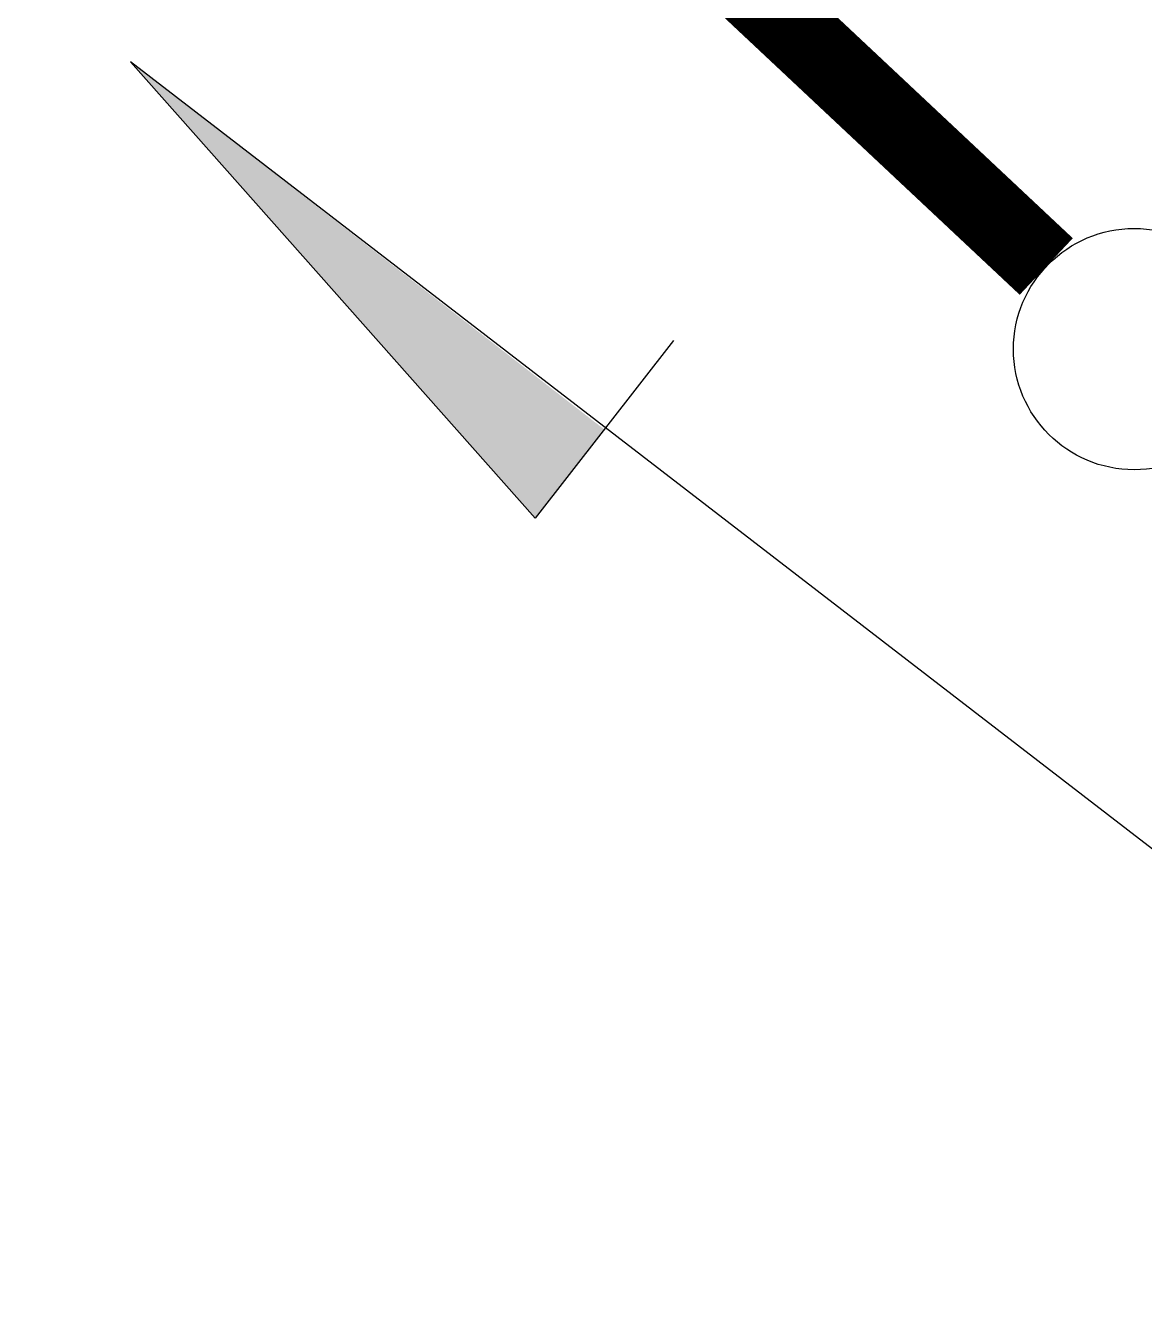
# Model space of a CAD drawing. Extents: x 587451 to 600081, y 7506605 to 7515945.
# Drawn here: x 594248.1 to 594392.2, y 7510656.6 to 7510820.7 of the extents above; entities that cross this region are included whole.
import ezdxf

# ---------------------------------------------------------------- set-up
doc = ezdxf.new("R2010")
doc.units = 0
doc.header["$LTSCALE"] = 280
doc.header["$MEASUREMENT"] = 0
doc.layers.add('ESTACAO', color=5, linetype='CONTINUOUS')

msp = doc.modelspace()

# ---------------------------------------------------------------- linework, layer by layer
at = {"layer": 'ESTACAO'}
for p, q in [((594261.6, 7510816.05), (594313.71, 7510757.21)), ((594468.39, 7510656.62), (594261.6, 7510816.05)), ((594331.52, 7510780.14), (594313.71, 7510757.21))]:
    msp.add_line(p, q, dxfattribs=at)
at = {"layer": 'ESTACAO', "const_width": 10}
msp.add_lwpolyline([(594253.06, 7510908.43), (594379.56, 7510789.66)], dxfattribs=at)
at = {"layer": 'ESTACAO'}
msp.add_circle((594390.89, 7510779.01), 15.55, dxfattribs=at)
msp.add_solid([(594313.71, 7510757.21), (594322.61, 7510768.67), (594261.6, 7510816.05)], dxfattribs=at)

doc.saveas('drawing.dxf')
